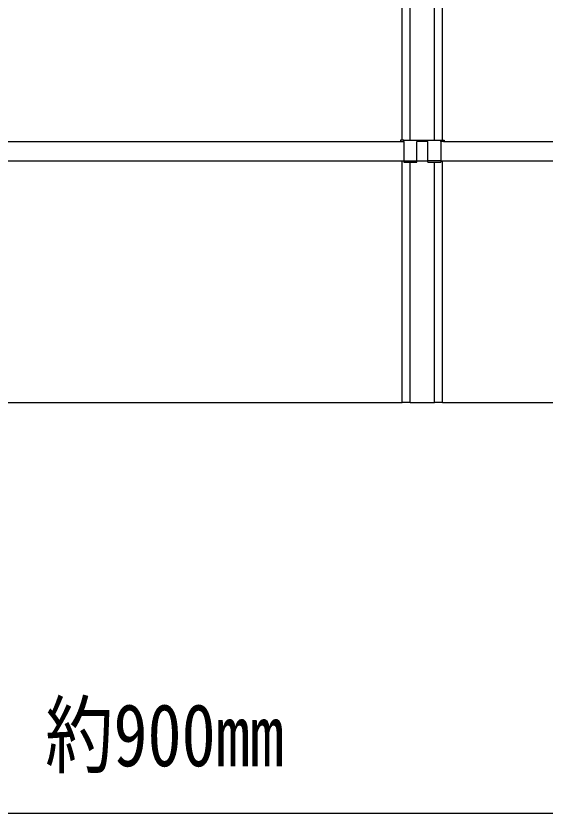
# Model space of a CAD drawing. Units: millimetres on the paper. Extents: x -142 to 140, y -97 to 98.
# Drawn here: x -96.62 to -80.22, y 13.88 to 38.6 of the extents above; entities that cross this region are included whole.
import ezdxf
from ezdxf.enums import TextEntityAlignment as Align

# ---------------------------------------------------------------- set-up
doc = ezdxf.new("R2010")
doc.units = ezdxf.units.MM
doc.layers.add('0-0_文字･図枠･寸法', color=7, linetype='Continuous')
doc.layers.add('0-1_0', color=7, linetype='Continuous')
doc.styles.add('ＭＳ ゴシック', font='')
doc.styles.get('ＭＳ ゴシック').set_extended_font_data('MS Gothic')

msp = doc.modelspace()

# ---------------------------------------------------------------- linework, layer by layer
at = {"layer": '0-0_文字･図枠･寸法'}
msp.add_line((-114.326, 13.884), (-68.876, 13.884), dxfattribs=at)
at = {"layer": '0-1_0'}
for p, q in [((-84.651, 34.751), (-84.651, 79.111)), ((-83.401, 34.751), (-83.401, 79.111)), ((-84.401, 34.751), (-84.401, 79.071)), ((-83.651, 34.751), (-83.651, 79.071)), ((-98.601, 34.711), (-84.681, 34.711)), ((-84.701, 34.751), (-84.701, 34.711)), ((-84.601, 34.751), (-84.701, 34.751)), ((-84.681, 34.711), (-84.601, 34.711)), ((-84.601, 34.711), (-84.601, 34.111)), ((-84.201, 34.111), (-84.201, 34.711)), ((-83.851, 34.711), (-84.201, 34.711)), ((-83.851, 34.111), (-83.851, 34.711)), ((-83.371, 34.711), (-83.451, 34.711)), ((-83.451, 34.711), (-83.451, 34.111)), ((-83.371, 34.711), (-74.807, 34.711)), ((-98.521, 34.111), (-84.601, 34.111)), ((-84.601, 34.111), (-84.201, 34.111)), ((-84.601, 34.111), (-84.601, 34.071)), ((-84.601, 34.071), (-84.201, 34.071)), ((-84.401, 26.611), (-84.401, 34.071)), ((-84.201, 34.071), (-84.201, 34.111)), ((-84.201, 34.111), (-83.851, 34.111)), ((-83.451, 34.111), (-83.851, 34.111)), ((-83.851, 34.071), (-83.851, 34.111)), ((-83.851, 34.071), (-83.451, 34.071)), ((-83.451, 34.111), (-83.451, 34.071)), ((-83.451, 34.111), (-74.675, 34.111)), ((-83.401, 26.611), (-83.401, 34.111)), ((-98.551, 26.611), (-84.651, 26.611)), ((-84.401, 26.611), (-83.651, 26.611)), ((-83.401, 26.611), (-70.126, 26.611))]:
    msp.add_line(p, q, dxfattribs=at)
for points in [[(-84.601, 34.711), (-84.601, 34.751), (-83.451, 34.751)], [(-83.451, 34.711), (-83.451, 34.751), (-83.351, 34.751), (-83.351, 34.711)], [(-84.401, 26.611), (-84.651, 26.611), (-84.651, 34.111)], [(-83.401, 26.611), (-83.651, 26.611), (-83.651, 34.071)]]:
    msp.add_lwpolyline(points, dxfattribs=at)

# ---------------------------------------------------------------- texts
at = {"layer": '0-0_文字･図枠･寸法', "style": 'ＭＳ ゴシック', "width": 0.8}
msp.add_text('約900mm', height=1.94, dxfattribs=at).set_placement((-95.715, 14.754), align=Align.BOTTOM_LEFT)

doc.saveas('drawing.dxf')
